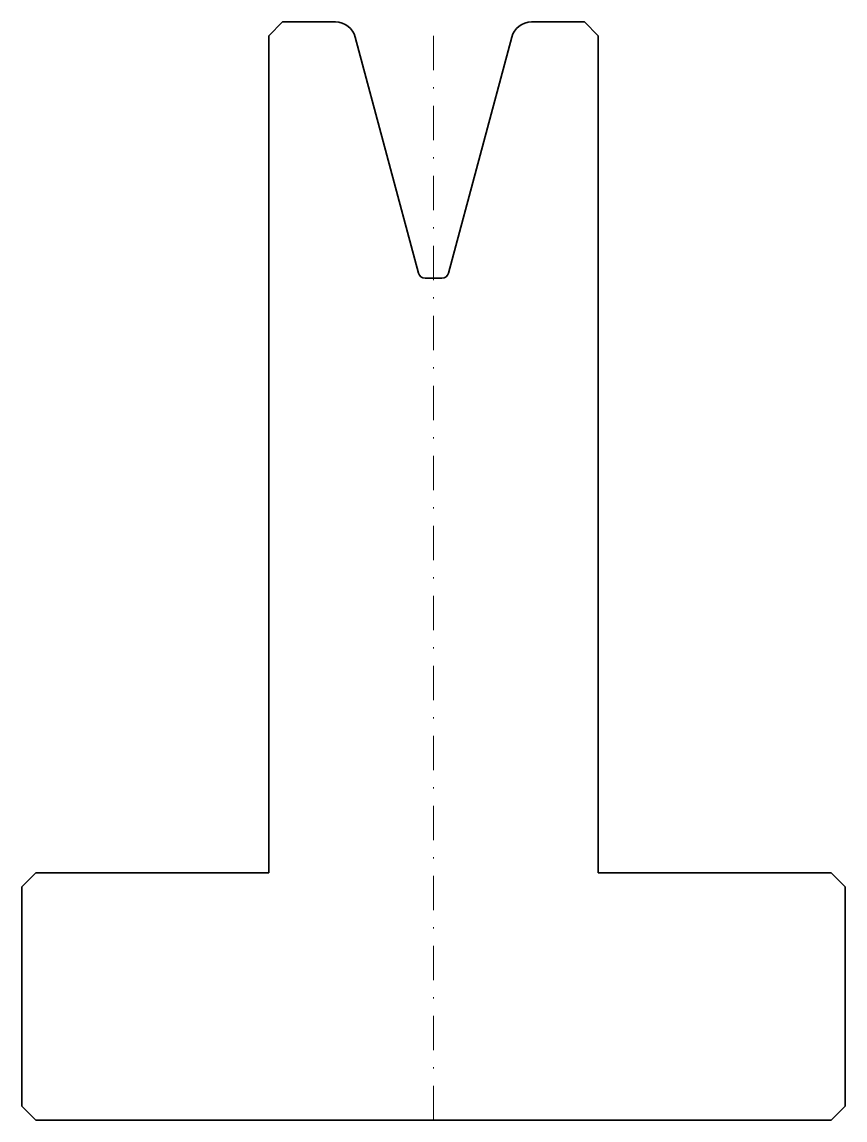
# Model space of a CAD drawing. Header units: millimetres. Extents: x -30 to 30, y -80 to 0.
import ezdxf

# ---------------------------------------------------------------- set-up
doc = ezdxf.new("R2010")
doc.units = ezdxf.units.MM
doc.header["$LTSCALE"] = 5
doc.linetypes.add('AUSGEZOGEN', pattern=[0])
doc.linetypes.add('DASHDOT', pattern=[1, 0.5, -0.25, 0, -0.25])
doc.layers.add('2', color=7, linetype='Continuous')

msp = doc.modelspace()

# ---------------------------------------------------------------- linework, layer by layer
at = {"layer": '2', "color": 7, "linetype": 'AUSGEZOGEN', "lineweight": 35}
for p, q in [((-12, -1), (-11, 0)), ((-11, 0), (-7.151, 0)), ((7.151, 0), (11, 0)), ((11, 0), (12, -1)), ((-12, -62), (-12, -1)), ((-5.702, -1.112), (-1.099, -18.29)), ((5.702, -1.112), (1.099, -18.29)), ((12, -1), (12, -62)), ((-0.616, -18.66), (0.616, -18.66)), ((-30, -63), (-29, -62)), ((-29, -62), (-12, -62)), ((12, -62), (29, -62)), ((29, -62), (30, -63)), ((-30, -79), (-30, -63)), ((30, -63), (30, -79)), ((-29, -80), (-30, -79)), ((30, -79), (29, -80)), ((29, -80), (-29, -80))]:
    msp.add_line(p, q, dxfattribs=at)
at = {"layer": '2', "color": 7, "linetype": 'DASHDOT', "lineweight": 18}
msp.add_line((0, -80), (0, 0), dxfattribs=at)
at = {"layer": '2', "color": 7, "linetype": 'AUSGEZOGEN', "lineweight": 35}
for centre, radius, start, end in [((-7.151, -1.5), 1.5, 15, 90), ((7.151, -1.5), 1.5, 90, 165), ((-0.616, -18.16), 0.5, 195, 270), ((0.616, -18.16), 0.5, 270, 345)]:
    msp.add_arc(centre, radius, start, end, dxfattribs=at)

doc.saveas('drawing.dxf')
